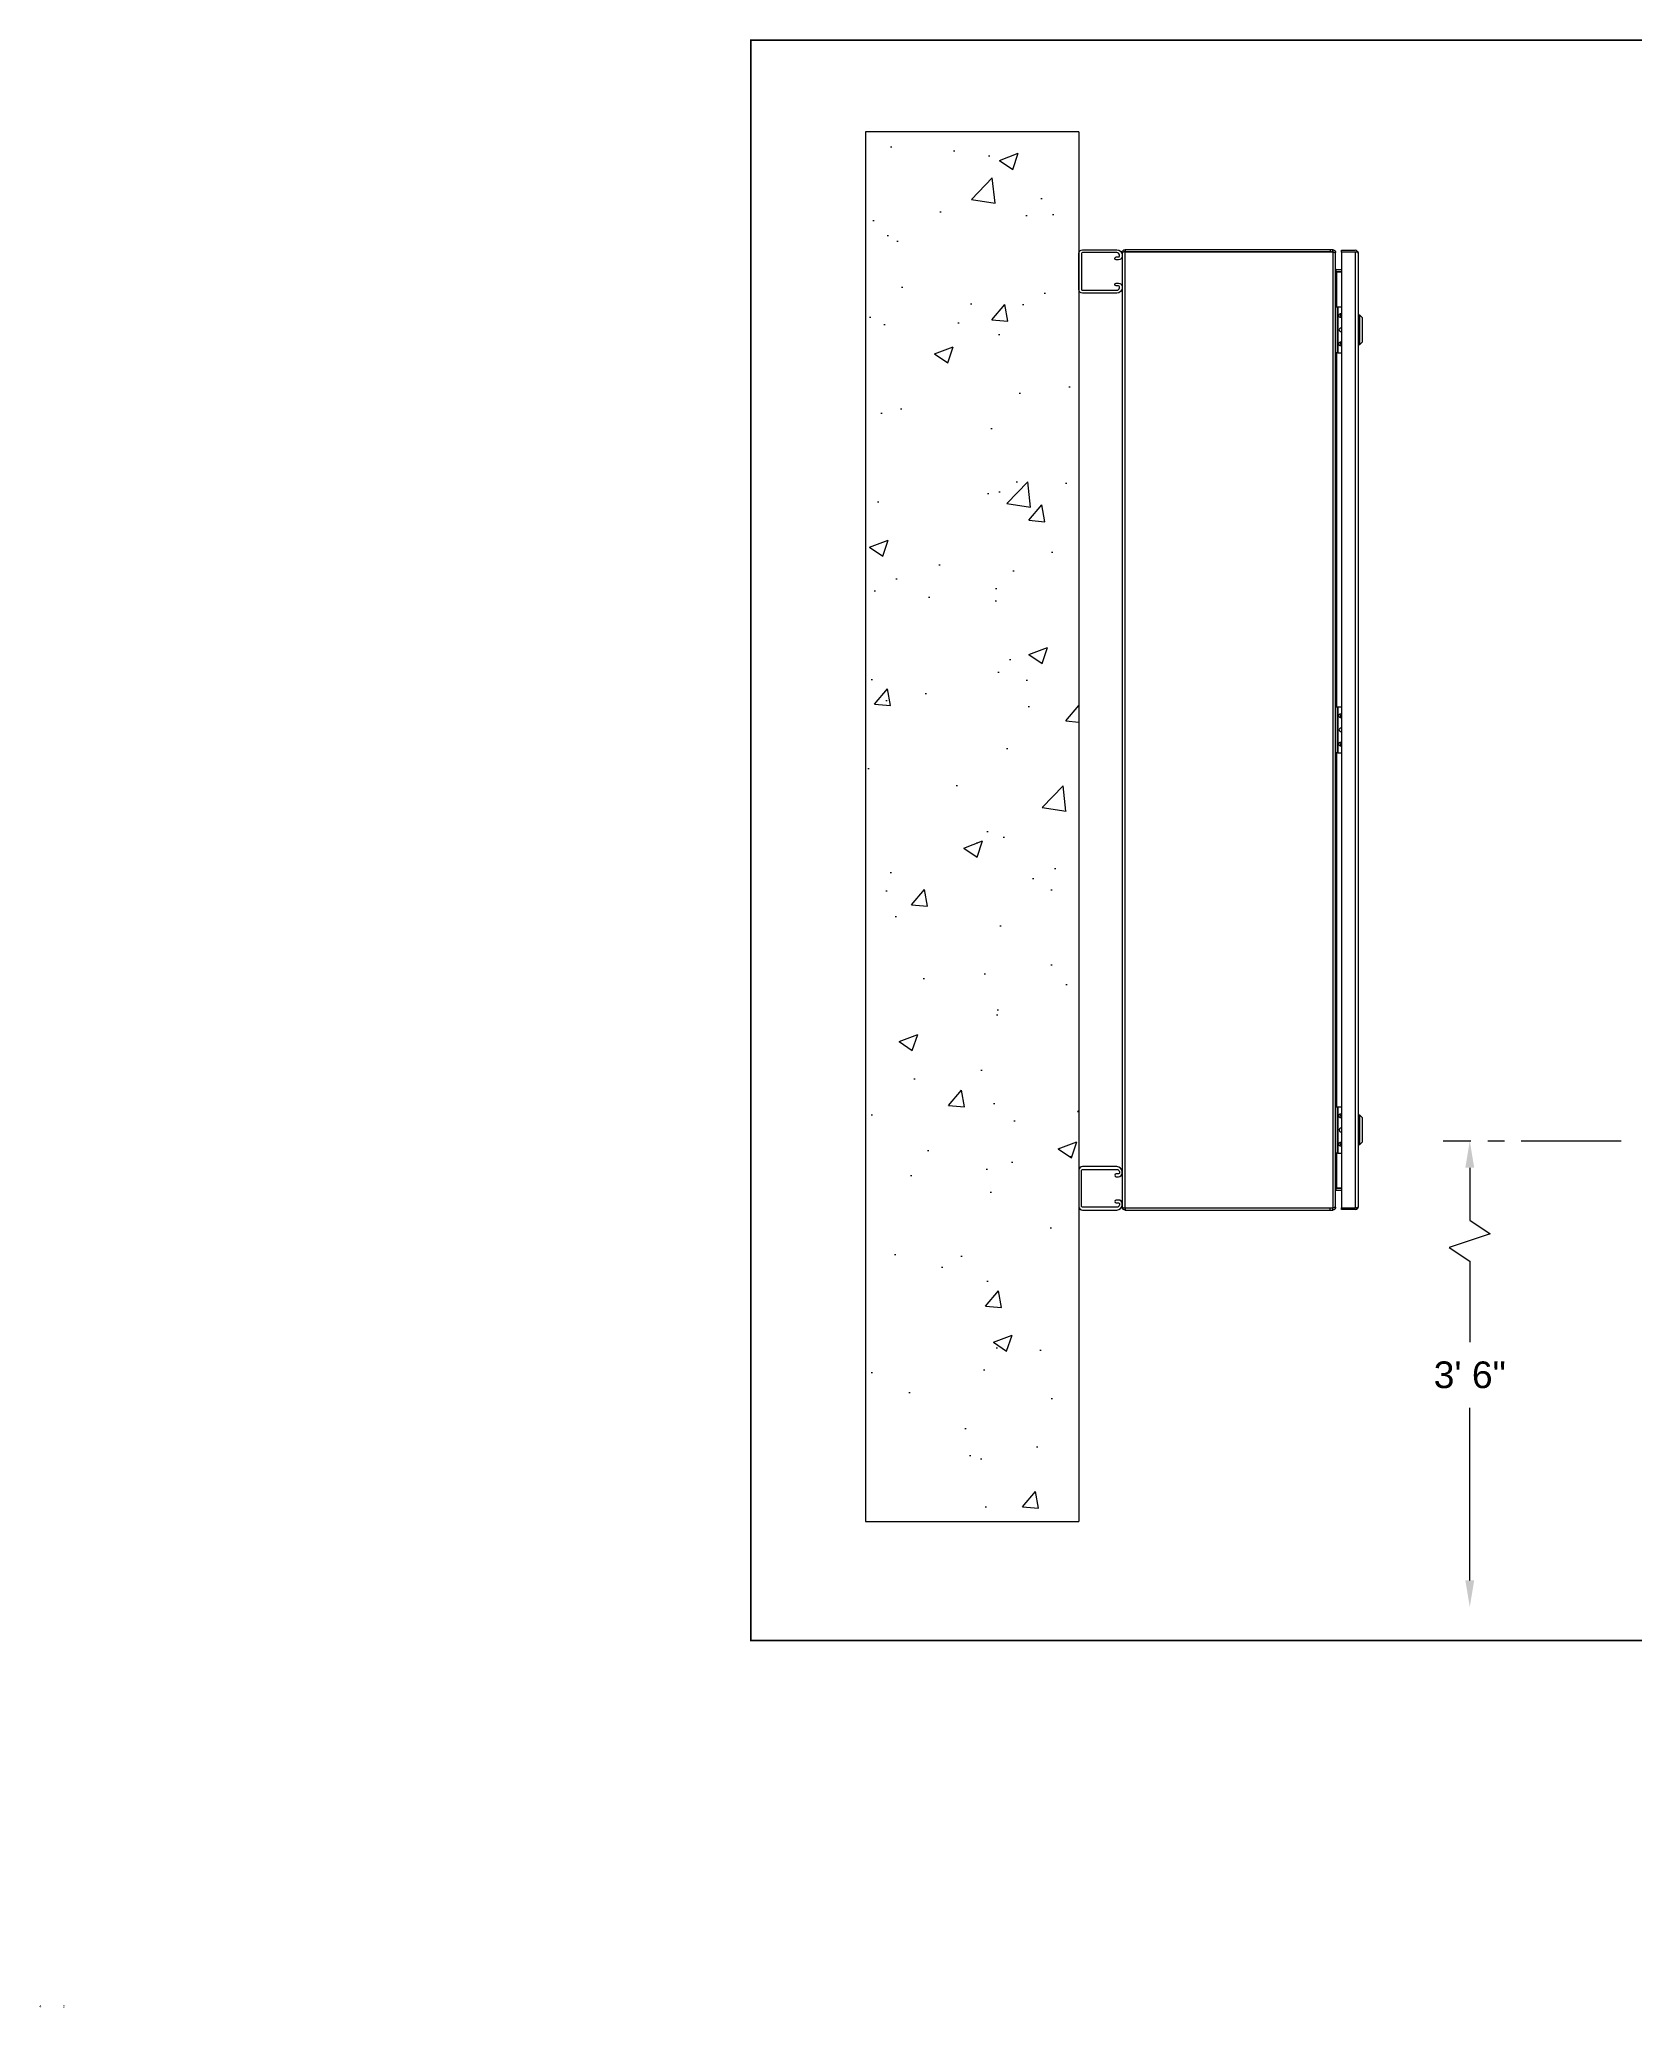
# Model space of a CAD drawing. Header units: inches. Extents: x -228 to 241, y -155 to 115.
# Drawn here: x -26.3 to 33.5, y -13.8 to 60 of the extents above; entities that cross this region are included whole.
import ezdxf
from ezdxf.enums import TextEntityAlignment as Align

# ---------------------------------------------------------------- set-up
doc = ezdxf.new("R2010")
doc.units = ezdxf.units.IN
doc.header["$MEASUREMENT"] = 0
doc.linetypes.add('CENTER2', pattern=[1.125, 0.75, -0.125, 0.125, -0.125])
for name, color, linetype in [('BORDER', 3, 'Continuous'), ('DIM', 1, 'Continuous'), ('PANEL', 150, 'Continuous'), ('PERMSTRUCT', 4, 'Continuous'), ('TEXT', 4, 'Continuous'), ('TXT', 4, 'Continuous'), ('UNISTRUT', 60, 'Continuous')]:
    doc.layers.add(name, color=color, linetype=linetype)
doc.styles.add('COMPLEX', font='COMPLEX')
doc.styles.get("Standard").update_dxf_attribs({"font": 'arial.ttf'})
doc.dimstyles.new('MEP', dxfattribs={"dimtxt": 0.125, "dimasz": 0.125, "dimexe": 0.125, "dimexo": 0.0625, "dimgap": 0.09, "dimtad": 0, "dimtih": 1, "dimtoh": 1, "dimdec": 5, "dimzin": 3, "dimdsep": 46, "dimlunit": 4, "dimtxsty": 'Standard', "dimcen": 0.125, "dimazin": 2, "dimtfac": 1, "dimtdec": 5, "dimtofl": 0, "dimtmove": 0, "dimatfit": 3, "dimfxl": 1, "dimfrac": 1, "dimtolj": 1, "dimtzin": 0, "dimarcsym": 0})

# ---------------------------------------------------------------- blocks, each defined once
blk = doc.blocks.new('P1000')
blk.add_lwpolyline([(0.7075, 0.13625, -0.41421356), (0.67625, 0.105), (-0.67625, 0.105, -0.41421356), (-0.7075, 0.13625), (-0.7075, 1.42625, -0.41421356), (-0.61375, 1.52), (-0.57375, 1.52, -0.41421356), (-0.5425, 1.48875), (-0.5425, 1.3965, 1), (-0.4375, 1.3965), (-0.4375, 1.48875, 0.41421356), (-0.57375, 1.625), (-0.61375, 1.625, 0.41421356), (-0.8125, 1.42625), (-0.8125, 0.13625, 0.41421356), (-0.67625, 0), (0.67625, 0, 0.41421356), (0.8125, 0.13625), (0.8125, 1.42625, 0.41421356), (0.61375, 1.625), (0.57375, 1.625, 0.41421356), (0.4375, 1.48875), (0.4375, 1.3965, 1), (0.5425, 1.3965), (0.5425, 1.48875, -0.41421356), (0.57375, 1.52), (0.61375, 1.52, -0.41421356), (0.7075, 1.42625)], format="xyb", close=True)
blk = doc.blocks.new('GE_Logo')
at = {"layer": 'BORDER', "linetype": 'Continuous'}
for p, q in [((0.0702, 0.0952), (0.0703, 0.0953)), ((-0.0166, 0.0782), (-0.0166, 0.0783)), ((-0.0054, 0.0227), (-0.0052, 0.0228)), ((0.0449, 0.0453), (0.0449, 0.0453)), ((0.0453, 0.0511), (0.0453, 0.0535)), ((0.0716, 0.0472), (0.0715, 0.0472)), ((0.075, 0.0883), (0.0762, 0.09)), ((0.0948, 0.0411), (0.095, 0.0412)), ((0.0178, -0.0135), (0.0182, -0.013)), ((0.0257, -0.0135), (0.028, -0.009))]:
    blk.add_line(p, q, dxfattribs=at)
for radius in [0.1034, 0.0925]:
    blk.add_circle((0.0552, 0.031), radius, dxfattribs=at)
for centre, radius, start, end in [((0.0411, 0.0677), 0.037, 125.32287, 201.25408), ((0.0056, 0.0809), 0.0333, 288.92881, 25.36724), ((0.0255, 0.0884), 0.0111, 120.4413, 121.16366), ((0.0263, 0.0846), 0.0148, 61.19517, 116.05425), ((0.0264, 0.089), 0.0111, 33.40125, 50.67688), ((0.1062, 0.0692), 0.0444, 142.87942, 191.81926), ((0.08, 0.0899), 0.0111, 151.38523, 152.13034), ((0.079, 0.0887), 0.0109, 348.84586, 142.66981), ((0.0174, -0.0082), 0.0384, 126.41517, 182.34573), ((0.0097, 0.0766), 0.0296, 175.89864, 258.12783), ((-0.0179, 0.0785), 0.00185, 161.42078, 173.7745), ((-0.0182, 0.0784), 0.00167, 54.20254, 153.91751), ((-0.0185, 0.0784), 0.00185, 359.10396, 46.95181), ((-0.0185, 0.0784), 0.00185, 46.98315, 47.03295), ((-0.0185, 0.0784), 0.00185, 47.18776, 47.18841), ((-0.0018, 0.0782), 0.0148, 180.17979, 203.60727), ((0.0093, 0.0801), 0.0259, 197.43752, 264.00046), ((0.0047, -0.0073), 0.0198, 155.23851, 210.77565), ((0.0132, -0.0072), 0.0277, 114.18677, 162.71572), ((0.0113, -0.0061), 0.0333, 105.06087, 119.83866), ((-0.0774, 0.2905), 0.2836, 286.23916, 289.03683), ((-0.0293, 0.1528), 0.1307, 284.14205, 300.04031), ((0.0056, 0.0772), 0.0296, 266.15871, 266.21314), ((0.0058, 0.0808), 0.0333, 266.30061, 267.0263), ((0.0056, 0.0809), 0.0333, 267.41894, 277.37216), ((0.0411, 0.0677), 0.037, 212.36185, 223.82971), ((0.0429, 0.0673), 0.0315, 130.10655, 201.04077), ((0.0014, 0.083), 0.0296, 294.13548, 12.66435), ((0.019, 0.0478), 0.0074, 231.6407, 232.66643), ((0.0217, 0.0504), 0.0111, 229.71657, 282.52837), ((-0.0032, 0.0914), 0.0715, 284.74962, 303.05195), ((0.0056, 0.0809), 0.0333, 288.91342, 288.91635), ((0.0216, 0.0514), 0.00555, 201.29664, 293.5599), ((-0.0881, 0.0544), 0.1258, 327.59331, 349.4998), ((0.0256, 0.0866), 0.00555, 31.11435, 121.89418), ((0.0085, 0.088), 0.0444, 290.07842, 295.30917), ((0.0021, 0.0946), 0.0592, 291.73602, 306.25775), ((0.0196, 0.0686), 0.0222, 290.70684, 318.32322), ((-0.0878, 0.0568), 0.1332, 330.25436, 350.76187), ((-0.0032, 0.0914), 0.0715, 303.23584, 303.24394), ((-0.0072, 0.0499), 0.0444, 346.82954, 356.05705), ((0.0508, 0.0509), 0.0148, 110.79738, 168.69883), ((-0.0351, 0.1563), 0.1443, 303.06903, 314.13875), ((-0.0293, 0.1528), 0.1307, 304.62103, 314.79984), ((-0.0878, 0.0568), 0.1332, 355.06882, 357.57333), ((-0.0878, 0.0568), 0.1332, 355.05169, 355.05175), ((0.035, 0.0641), 0.0148, 314.19211, 348.4615), ((0.0464, 0.0593), 0.00555, 91.16341, 99.12212), ((0.0458, 0.0611), 0.0037, 5.04259, 83.41577), ((0.0895, 0.0106), 0.0407, 116.04843, 258.27683), ((0.044, 0.0615), 0.00555, 356.38084, 359.64188), ((0.0911, 0.0105), 0.0333, 108.00702, 237.03808), ((0.0185, 0.1001), 0.0666, 314.73818, 315.81236), ((0.1003, 0.076), 0.0407, 213.36334, 225.0117), ((0.1007, 0.0702), 0.0315, 144.83416, 184.97), ((0.0316, 0.1076), 0.0555, 312.95802, 333.19313), ((0.0962, 0.0759), 0.0296, 213.61198, 239.75739), ((0.0282, 0.1102), 0.0666, 310.81871, 334.74841), ((0.0912, 0.0074), 0.0185, 141.41173, 231.41836), ((0.079, 0.0876), 0.0037, 153.33165, 153.40214), ((0.0965, 0.005), 0.0241, 43.03451, 148.12993), ((0.079, 0.0876), 0.0037, 69.01548, 139.30885), ((0.0911, 0.0084), 0.0111, 144.24687, 228.95729), ((0.0785, 0.0878), 0.0037, 54.37265, 60.52734), ((0.0769, 0.0867), 0.00555, 38.93639, 47.82326), ((0.098, 0.0831), 0.0444, 246.91753, 254.69021), ((0.0747, 0.0867), 0.0074, 327.79672, 28.59284), ((0.0849, 0.0172), 0.0333, 73.14221, 96.4863), ((0.0768, 0.0869), 0.00555, 36.40821, 36.56382), ((0.0961, 0.0027), 0.0185, 56.35046, 139.15811), ((0.0844, 0.0055), 0.00555, 264.24755, 349.80591), ((0.0928, 0.0058), 0.0074, 85.22315, 164.24657), ((0.0862, 0.0042), 0.0037, 5.76065, 96.91973), ((0.0887, 0.0623), 0.0222, 263.67145, 265.1954), ((0.0882, 0.0623), 0.0222, 266.40664, 287.18275), ((0.0713, 0.0887), 0.0185, 336.93984, 337.82043), ((0.0677, 0.0897), 0.0222, 339.10599, 351.93715), ((0.0894, 0.0029), 0.0111, 333.51323, 68.38874), ((0.0941, 0.0451), 0.00401, 282.72534, 84), ((0.0903, 0.0028), 0.0222, 319.62604, 43.68876), ((0.0841, 0.0037), 0.0352, 324.0508, 26.32255), ((-0.0025, -0.0108), 0.0185, 176.78554, 265.69889), ((0.0002, -0.0065), 0.0167, 221.24993, 235.32063), ((0, 0), 0.0222, 245.20707, 297.18406), ((-0.0027, 0.004), 0.0333, 267.87391, 328.40692), ((0.0006, 0.0003), 0.0222, 295.4989, 321.11482), ((0.0006, 0.0003), 0.0222, 322.88415, 323.05167), ((0.0861, 0.0091), 0.0296, 243.44391, 315.62936), ((0.0869, 0.0059), 0.0148, 241.09223, 327.2639), ((0.0829, 0.0136), 0.0426, 266.2008, 314.23206)]:
    blk.add_arc(centre, radius, start, end, dxfattribs=at)
at = {"layer": 'BORDER'}
blk.add_arc((0.0783, 0.0076), 0.037, 274.46575, 274.80518, dxfattribs=at)
at = {"layer": 'BORDER', "linetype": 'Continuous'}
blk.add_point((0.036, 0.0316), dxfattribs=at)
blk = doc.blocks.new('B-BORDER')
at = {"layer": 'BORDER'}
for p, q in [((34, 0.973), (28.487, 0.973)), ((28.487, 0.973), (28.487, 0.649)), ((28.649, 0.973), (28.649, 0.811)), ((29.003, 0.811), (29.003, 0.973)), ((33.506, 0.811), (33.506, 0.973)), ((34, 0.811), (28.487, 0.811)), ((34, 0.649), (28.487, 0.649)), ((28.487, 0.649), (28.487, 0)), ((29.627, 0.649), (29.627, 0.324)), ((30.768, 0.649), (30.768, 0.324)), ((30.768, 0.486), (28.487, 0.486)), ((34, 0.324), (28.487, 0.324)), ((32.03, 0.324), (32.03, 0)), ((33.564, 0.324), (33.564, 0))]:
    blk.add_line(p, q, dxfattribs=at)
at = {"layer": 'BORDER', "const_width": 0.01}
blk.add_lwpolyline([(34, 0), (34, 10), (18, 10), (18, 0), (34, 0)], dxfattribs=at)
at = {"layer": 'BORDER'}
blk.add_point((34, 10), dxfattribs=at)
at = {"layer": 'BORDER', "xscale": 1.297174118731785, "yscale": 1.297174118731785, "zscale": 1.297174118731785}
blk.add_blockref('GE_Logo', (32.142, 0.126), dxfattribs=at)
at = {"layer": 'BORDER'}
for s, height, p in [('REV', 0.05, (28.568, 0.892)), ('BY', 0.05, (28.826, 0.892)), ('DESCRIPTION', 0.05, (31.254, 0.892)), ('DATE', 0.05, (33.753, 0.892)), ('REVISIONS', 0.075, (31.244, 0.73))]:
    blk.add_text(s, height=height, dxfattribs=at).set_placement(p, align=Align.MIDDLE_CENTER)
for s, height, p in [('DRAWN BY:', 0.0486, (28.705, 0.583)), ('SHEET:', 0.0486, (29.755, 0.583)), ('TITLE', 0.0486, (30.872, 0.569)), ('CHECKED BY:', 0.04864, (28.739, 0.415)), ('DATE:', 0.0486, (29.738, 0.415)), ('REV:', 0.0486, (33.669, 0.245))]:
    blk.add_text(s, height=height, dxfattribs=at).set_placement(p, align=Align.CENTER)
blk.add_text('CAD FILE NAME:', height=0.04864, dxfattribs=at).set_placement((28.505, 0.246))
at = {"layer": 'BORDER', "style": 'COMPLEX'}
blk.add_text('GE APPLIANCES', height=0.08891, dxfattribs=at).set_placement((32.94, 0.165), align=Align.MIDDLE)
at = {"layer": 'TXT'}
for tag, height, p in [('DRAWN_BY', 0.075, (29.271, 0.558)), ('SHEET', 0.075, (30.472, 0.558)), ('DWG_TITLE', 0.075, (32.384, 0.486)), ('CHECKED_BY', 0.075, (29.271, 0.41)), ('DATE', 0.075, (30.472, 0.41)), ('REV', 0.125, (33.782, 0.108))]:
    blk.add_attdef(tag, text='', height=height, dxfattribs=at).set_placement(p, align=Align.MIDDLE_CENTER)
blk.add_attdef('FILENAME', (28.526, 0.086), '', height=0.075, dxfattribs=at)
blk = doc.blocks.new('*D38')
at = {"layer": 'Defpoints', "color": 0, "ltscale": 5, "transparency": 16777216}
for p in [(33.469, 18.728), (27.298, 1.254), (27.298, 1.254)]:
    blk.add_point(p, dxfattribs=at)
at = {"layer": 'DIM', "color": 0, "linetype": 'CENTER2', "lineweight": -2, "ltscale": 5, "transparency": 16777216}
blk.add_line((32.969, 18.728), (26.298, 18.728), dxfattribs=at)
at = {"layer": 'DIM', "color": 0, "lineweight": -2, "ltscale": 5, "transparency": 16777216}
for p, q in [((27.298, 17.728), (27.298, 15.761)), ((27.298, 15.761), (28.065, 15.25)), ((28.065, 15.25), (26.532, 14.74)), ((26.532, 14.74), (27.298, 14.229)), ((27.298, 14.229), (27.298, 11.187)), ((27.298, 2.254), (27.298, 8.726))]:
    blk.add_line(p, q, dxfattribs=at)
at = {"layer": 'DIM', "color": 0, "ltscale": 5, "transparency": 16777216}
for points in [[(27.132, 17.728), (27.465, 17.728), (27.298, 18.728)], [(27.132, 2.254), (27.465, 2.254), (27.298, 1.254)]]:
    blk.add_solid(points, dxfattribs=at)
at = {"layer": 'DIM', "color": 0, "ltscale": 5, "transparency": 16777216, "insert": (27.298, 9.957), "char_height": 1, "attachment_point": 5}
blk.add_mtext('\\A1;3\' 6"', dxfattribs=at)

msp = doc.modelspace()

# ---------------------------------------------------------------- hatches: boundary and pattern name
at = {"layer": 'PERMSTRUCT'}
h = msp.add_hatch(dxfattribs=at)
h.set_pattern_fill('AR-CONC', color=256, style=0)
h.set_pattern_definition([(50, (-16.7694, 0), (7.1726, -0.6275), [0.75, -8.25]), (355, (-16.769, 0), (-1.3875, 7.5219), [0.6, -6.6]), (100.451, (-16.1716, -0.052), (5.7851, 6.8944), [0.6374, -7.0114]), (46.184, (-16.769, 2), (10.6724, -1.6552), [1.125, -12.375]), (96.636, (-15.88, 1.862), (9.3466, 9.7412), [0.9561, -10.5171]), (351.184, (-16.769, 2), (9.3466, 9.7412), [0.9, -9.9]), (21, (-15.7694, 1.5), (5.96907, -4.0262), [0.75, -8.25]), (326, (-15.769, 1.5), (2.43315, 7.2515), [0.6, -6.6]), (71.451, (-15.272, 1.1645), (8.4022, 3.2253), [0.6374, -7.0114]), (37.5, (-16.7694, 0), (0.1216, 3.32894), [0, -6.52, 0, -6.7, 0, -6.625]), (7.5, (-16.7694, 0), (2.6307, 3.94412), [0, -3.82, 0, -6.37, 0, -2.525]), (327.5, (-18.9994, 0), (5.33822, -0.22555), [0, -2.5, 0, -7.8, 0, -10.35]), (317.5, (-19.9994, 0), (5.83186, 1.00105), [0, -3.25, 0, -5.18, 0, -7.35])])
h.paths.add_polyline_path([(12.645395, 56.563551), (4.645395, 56.563551), (4.645395, 4.466299), (12.645395, 4.466299)])

# ---------------------------------------------------------------- linework, layer by layer
at = {"layer": 'Defpoints'}
for p, q in [((4.645395, 56.563551), (4.645395, 4.466299)), ((12.645395, 56.563551), (4.645395, 56.563551)), ((4.645395, 4.466299), (12.645395, 4.466299))]:
    msp.add_line(p, q, dxfattribs=at)
at = {"layer": 'PANEL'}
for p, q in [((14.27036, 52.033418), (14.27036, 16.249416)), ((14.37836, 52.141417), (14.37836, 52.069417)), ((22.067315, 52.141417), (14.37836, 52.141417)), ((22.067315, 52.069417), (14.37836, 52.069417)), ((14.37836, 16.213528), (14.37836, 52.069306)), ((14.37836, 52.069306), (22.067315, 52.069306)), ((22.067315, 52.141417), (22.067315, 52.069417)), ((22.16236, 52.141417), (22.067315, 52.141417)), ((22.067315, 52.069417), (22.16236, 52.069417)), ((22.16236, 52.069417), (22.16236, 52.141417)), ((22.16236, 52.054476), (22.16236, 16.228358)), ((22.244286, 52.033418), (22.27036, 52.033418)), ((22.27036, 52.007344), (22.27036, 52.033418)), ((22.27036, 16.275065), (22.27036, 52.007769)), ((22.48736, 52.053417), (22.48736, 52.125418)), ((22.48736, 52.125418), (23.00436, 52.125418)), ((23.00436, 52.053417), (22.48736, 52.053417)), ((23.00436, 52.053338), (22.48736, 52.053338)), ((22.48736, 52.053338), (22.48736, 16.228495)), ((23.054937, 52.053528), (23.00436, 52.053528)), ((23.00436, 52.053338), (23.00436, 16.228495)), ((23.092255, 52.053338), (23.00436, 52.053338)), ((23.092255, 52.080174), (23.054937, 52.053528)), ((23.11236, 52.017828), (23.11236, 52.017607)), ((23.11236, 52.017417), (23.11236, 52.017638)), ((23.11236, 52.017607), (23.11236, 52.017465)), ((23.11236, 52.017417), (23.11236, 16.264416)), ((22.294875, 51.393299), (22.28105, 51.352223)), ((22.30636, 51.319005), (22.294875, 51.319005)), ((22.48736, 51.391417), (22.30636, 51.391417)), ((22.48736, 51.319417), (22.30636, 51.319417)), ((22.30636, 51.319005), (22.48736, 51.319005)), ((22.30636, 51.319005), (22.30636, 50.007917)), ((22.27036, 50.007917), (22.32736, 50.007917)), ((22.32736, 50.007917), (22.32736, 48.275917)), ((22.32736, 50.007917), (22.34836, 50.007917)), ((22.34836, 50.007917), (22.34836, 48.275917)), ((22.34836, 50.007917), (22.48736, 50.007917)), ((23.17236, 49.690418), (23.11236, 49.690418)), ((23.27236, 49.590417), (23.17236, 49.690418)), ((23.17236, 49.140417), (23.17236, 49.690418)), ((23.27236, 48.690417), (23.27236, 49.590417)), ((23.17236, 48.590417), (23.17236, 49.140417)), ((22.32736, 48.275917), (22.27036, 48.275917)), ((22.30636, 48.275917), (22.30636, 35.007917)), ((22.34836, 48.275917), (22.32736, 48.275917)), ((22.34836, 48.275917), (22.48736, 48.275917)), ((23.11236, 48.590417), (23.17236, 48.590417)), ((23.17236, 48.590417), (23.27236, 48.690417)), ((22.27036, 35.007917), (22.32736, 35.007917)), ((22.32736, 35.007917), (22.32736, 33.275917)), ((22.32736, 35.007917), (22.34836, 35.007917)), ((22.34836, 35.007917), (22.34836, 33.275917)), ((22.34836, 35.007917), (22.48736, 35.007917)), ((22.32736, 33.275917), (22.27036, 33.275917)), ((22.30636, 33.275917), (22.30636, 20.007916)), ((22.34836, 33.275917), (22.32736, 33.275917)), ((22.34836, 33.275917), (22.48736, 33.275917)), ((22.27036, 20.007916), (22.32736, 20.007916)), ((22.32736, 20.007916), (22.32736, 18.275917)), ((22.32736, 20.007916), (22.34836, 20.007916)), ((22.34836, 20.007916), (22.34836, 18.275917)), ((22.34836, 20.007916), (22.48736, 20.007916)), ((23.17236, 19.691417), (23.11236, 19.691417)), ((23.27236, 19.591417), (23.17236, 19.691417)), ((23.17236, 19.141416), (23.17236, 19.691417)), ((23.27236, 18.691416), (23.27236, 19.591417)), ((23.11236, 18.591417), (23.17236, 18.591417)), ((23.17236, 18.591417), (23.17236, 19.141416)), ((23.17236, 18.591417), (23.27236, 18.691416)), ((22.32736, 18.275917), (22.27036, 18.275917)), ((22.30636, 18.275917), (22.30636, 16.963828)), ((22.34836, 18.275917), (22.32736, 18.275917)), ((22.34836, 18.275917), (22.48736, 18.275917)), ((22.27036, 16.249416), (22.243038, 16.249416)), ((22.27036, 16.249416), (22.27036, 16.275065)), ((22.28105, 16.930611), (22.294875, 16.889535)), ((22.294875, 16.963828), (22.30636, 16.963828)), ((22.48736, 16.963828), (22.30636, 16.963828)), ((22.30636, 16.963417), (22.48736, 16.963417)), ((22.30636, 16.891417), (22.48736, 16.891417)), ((23.11236, 16.264197), (23.11236, 16.264416)), ((23.11236, 16.264416), (23.11236, 16.264226)), ((23.11236, 16.264226), (23.11236, 16.264007)), ((22.067315, 16.213528), (14.37836, 16.213528)), ((14.37836, 16.213416), (14.37836, 16.141417)), ((22.067315, 16.213416), (14.37836, 16.213416)), ((14.37836, 16.141417), (22.067315, 16.141417)), ((20.29211, 16.213528), (20.29211, 16.213416)), ((20.60461, 16.213416), (20.60461, 16.213528)), ((22.067315, 16.141417), (22.067315, 16.213416)), ((22.16236, 16.213416), (22.067315, 16.213416)), ((22.067315, 16.141417), (22.16236, 16.141417)), ((22.16236, 16.141417), (22.16236, 16.213416)), ((22.48736, 16.228495), (23.00436, 16.228495)), ((22.48736, 16.156417), (22.48736, 16.228416)), ((22.48736, 16.228416), (23.00436, 16.228416)), ((23.00436, 16.156417), (22.48736, 16.156417)), ((23.00436, 16.228495), (23.092255, 16.228495)), ((23.054937, 16.228305), (23.00436, 16.228305)), ((23.054937, 16.228305), (23.092255, 16.20166))]:
    msp.add_line(p, q, dxfattribs=at)
for centre, radius, start, end in [((22.067315, 51.757306), 0.312, 72.26406339, 90), ((23.00436, 52.017417), 0.108, 35.52652072, 90), ((22.30636, 51.427417), 0.108, 263.24597082, 270), ((22.30636, 51.427417), 0.036, 251.3966131, 270), ((22.46736, 49.67321), 0.022, 24.61997733, 335.38002267), ((22.46736, 49.141917), 0.068, 72.89536482, 287.10463518), ((22.46736, 48.610625), 0.022, 24.61997733, 335.38002267), ((22.46736, 34.67321), 0.022, 24.61997733, 335.38002267), ((22.46736, 34.141917), 0.068, 72.89536482, 287.10463518), ((22.46736, 33.610624), 0.022, 24.61997733, 335.38002267), ((22.46736, 19.141917), 0.068, 72.89536482, 287.10463518), ((22.46736, 19.673209), 0.022, 24.61997733, 335.38002267), ((22.46736, 18.610624), 0.022, 24.61997733, 335.38002267), ((22.30636, 16.855417), 0.108, 90, 96.75402919), ((22.30636, 16.855417), 0.036, 90, 108.60338709), ((22.067315, 16.525528), 0.312, 270, 287.73593661), ((23.00436, 16.264417), 0.108, 270, 324.47347928)]:
    msp.add_arc(centre, radius, start, end, dxfattribs=at)
for points, knots in [([(14.27036, 52.033418), (14.271538, 52.045468), (14.273928, 52.069927), (14.292839, 52.102695), (14.321087, 52.127438), (14.351511, 52.139801), (14.371119, 52.140981), (14.37836, 52.141417)], [0, 0, 0, 0, 0.213133402, 0.432590847, 0.652050972, 0.871511802, 1, 1, 1, 1]), ([(14.37836, 52.069306), (14.37123, 52.067798), (14.364213, 52.066313), (14.350409, 52.063336), (14.343552, 52.061827), (14.330483, 52.058835), (14.324283, 52.057354), (14.312553, 52.054371), (14.306995, 52.052858), (14.297031, 52.049878), (14.292563, 52.048397), (14.284679, 52.0454), (14.28131, 52.043895), (14.273224, 52.039434), (14.27036, 52.036434), (14.27036, 52.033417)], [0, 0, 0, 0, 0.125, 0.125, 0.25, 0.25, 0.375, 0.375, 0.5, 0.5, 0.625, 0.625, 0.75, 0.75, 1, 1, 1, 1]), ([(22.16236, 52.141417), (22.169663, 52.141417), (22.176829, 52.140684), (22.190892, 52.137827), (22.197861, 52.135668), (22.211075, 52.130073), (22.217321, 52.126659), (22.229095, 52.11863), (22.234627, 52.113986), (22.244497, 52.103896), (22.248903, 52.098412), (22.256636, 52.086578), (22.259886, 52.080331), (22.267685, 52.061041), (22.27036, 52.047172), (22.27036, 52.033417)], [0, 0, 0, 0, 0.125, 0.125, 0.25, 0.25, 0.375, 0.375, 0.5, 0.5, 0.625, 0.625, 0.75, 0.75, 1, 1, 1, 1]), ([(22.16236, 52.069417), (22.167713, 52.068684), (22.177602, 52.06733), (22.189093, 52.058807), (22.193073, 52.051779), (22.19517, 52.048076)], [0, 0, 0, 0, 0.358172289, 0.661797397, 1, 1, 1, 1]), ([(22.27036, 52.007769), (22.269296, 52.012147), (22.267056, 52.021373), (22.248171, 52.032933), (22.218822, 52.042942), (22.188217, 52.049873), (22.168979, 52.053298), (22.16236, 52.054476)], [0, 0, 0, 0, 0.209542897, 0.441485789, 0.666196562, 0.885164447, 1, 1, 1, 1]), ([(23.092255, 52.080174), (23.095886, 52.074426), (23.103146, 52.062933), (23.110586, 52.041782), (23.111724, 52.02641), (23.11236, 52.017828)], [0, 0, 0, 0, 0.3064259275, 0.6127477556, 1, 1, 1, 1]), ([(23.11236, 52.017638), (23.111948, 52.021283), (23.111126, 52.028573), (23.104809, 52.040468), (23.096753, 52.048727), (23.092255, 52.053338)], [0, 0, 0, 0, 0.30642666, 0.612745307, 1, 1, 1, 1]), ([(22.294875, 51.393299), (22.288043, 51.397011), (22.274377, 51.404437), (22.271699, 51.419757), (22.27036, 51.427418)], [0, 0, 0, 0, 0.49999842, 1, 1, 1, 1]), ([(22.27036, 51.404299), (22.271699, 51.390083), (22.274378, 51.361652), (22.288043, 51.333221), (22.294875, 51.319005)], [0, 0, 0, 0, 0.49999724, 1, 1, 1, 1]), ([(22.48736, 49.600619), (22.480732, 49.598885), (22.464782, 49.594715), (22.44289, 49.599787), (22.425115, 49.608852), (22.412969, 49.618817), (22.403031, 49.630952), (22.393818, 49.648764), (22.3891, 49.67321), (22.393817, 49.697648), (22.403027, 49.715463), (22.412959, 49.727593), (22.425109, 49.737563), (22.442883, 49.74663), (22.464782, 49.751706), (22.480732, 49.747534), (22.48736, 49.745801)], [0, 0, 0, 0, 0.072750382, 0.175051966, 0.230673561, 0.286374704, 0.341999295, 0.397696975, 0.49999856, 0.602300144, 0.657926426, 0.713626244, 0.769247886, 0.824946463, 0.927248833, 1, 1, 1, 1]), ([(22.48736, 48.538033), (22.480732, 48.5363), (22.464782, 48.53213), (22.44289, 48.537202), (22.425115, 48.546267), (22.412969, 48.556232), (22.403031, 48.568366), (22.393818, 48.586179), (22.3891, 48.610624), (22.393817, 48.635063), (22.403027, 48.652877), (22.412959, 48.665008), (22.42511, 48.674978), (22.442883, 48.684047), (22.464782, 48.68912), (22.480732, 48.684949), (22.48736, 48.683215)], [0, 0, 0, 0, 0.072750299, 0.175051766, 0.230673297, 0.286374377, 0.341998904, 0.397696521, 0.499997988, 0.602299456, 0.657925673, 0.713625428, 0.769247007, 0.824947448, 0.927248916, 1, 1, 1, 1]), ([(22.48736, 34.600619), (22.480732, 34.598885), (22.464782, 34.594714), (22.44289, 34.599787), (22.425116, 34.608852), (22.412969, 34.618817), (22.403031, 34.630951), (22.393818, 34.648764), (22.3891, 34.67321), (22.393817, 34.697648), (22.403027, 34.715462), (22.412959, 34.727592), (22.425109, 34.737563), (22.442883, 34.746631), (22.464782, 34.751705), (22.480732, 34.747534), (22.48736, 34.745801)], [0, 0, 0, 0, 0.0727506776, 0.1750523866, 0.2306748859, 0.2863744572, 0.3419982373, 0.3976978958, 0.4999998682, 0.6023019693, 0.6579258085, 0.7136253237, 0.7692484574, 0.824947638, 0.927249347, 1, 1, 1, 1]), ([(22.48736, 33.538033), (22.480732, 33.5363), (22.464782, 33.532129), (22.44289, 33.537201), (22.425116, 33.546267), (22.412969, 33.556231), (22.403031, 33.568366), (22.393818, 33.586179), (22.3891, 33.610624), (22.393817, 33.635063), (22.403027, 33.652877), (22.412959, 33.665007), (22.425109, 33.674978), (22.442883, 33.684045), (22.464782, 33.689119), (22.480732, 33.684949), (22.48736, 33.683215)], [0, 0, 0, 0, 0.072750656, 0.17505237, 0.230674872, 0.286374446, 0.341998229, 0.397697774, 0.49999988, 0.602301857, 0.657925815, 0.713625333, 0.769248386, 0.82494763, 0.927249344, 1, 1, 1, 1]), ([(22.48736, 19.600618), (22.480732, 19.598885), (22.464782, 19.594715), (22.44289, 19.599787), (22.425115, 19.608852), (22.41297, 19.618817), (22.403031, 19.63095), (22.393818, 19.648764), (22.3891, 19.673209), (22.393817, 19.697647), (22.403027, 19.715461), (22.412959, 19.727592), (22.425109, 19.737563), (22.442883, 19.74663), (22.464782, 19.751704), (22.480732, 19.747533), (22.48736, 19.7458)], [0, 0, 0, 0, 0.072750539, 0.175052346, 0.230674061, 0.286375325, 0.341996789, 0.397698312, 0.500000119, 0.602301925, 0.657924604, 0.713624544, 0.769248957, 0.824947654, 0.927249461, 1, 1, 1, 1]), ([(22.48736, 18.538033), (22.480732, 18.5363), (22.464782, 18.532129), (22.44289, 18.537202), (22.425115, 18.546266), (22.41297, 18.556231), (22.403031, 18.568365), (22.393818, 18.586179), (22.3891, 18.610624), (22.393817, 18.635062), (22.403026, 18.652877), (22.41296, 18.665006), (22.425109, 18.674978), (22.442883, 18.684044), (22.464782, 18.689118), (22.480732, 18.684948), (22.48736, 18.683215)], [0, 0, 0, 0, 0.072750505, 0.175052263, 0.230673952, 0.28637519, 0.341996627, 0.397698124, 0.499999881, 0.602301639, 0.657928015, 0.713624679, 0.769249066, 0.824947737, 0.927249495, 1, 1, 1, 1]), ([(14.27036, 16.249417), (14.27036, 16.247908), (14.271059, 16.246424), (14.273802, 16.243446), (14.275879, 16.241938), (14.281294, 16.238945), (14.284608, 16.237465), (14.292435, 16.234482), (14.296992, 16.232968), (14.306951, 16.229988), (14.312382, 16.228508), (14.324156, 16.22551), (14.330457, 16.224006), (14.349935, 16.219544), (14.3641, 16.216545), (14.37836, 16.213528)], [0, 0, 0, 0, 0.125, 0.125, 0.25, 0.25, 0.375, 0.375, 0.5, 0.5, 0.625, 0.625, 0.75, 0.75, 1, 1, 1, 1]), ([(14.37836, 16.141417), (14.366309, 16.142594), (14.34185, 16.144985), (14.309082, 16.163895), (14.284339, 16.192143), (14.271976, 16.222567), (14.270796, 16.242176), (14.27036, 16.249416)], [0, 0, 0, 0, 0.213135723, 0.432592472, 0.65205188, 0.871512688, 1, 1, 1, 1]), ([(22.16236, 16.228358), (22.174501, 16.230578), (22.198936, 16.235047), (22.231385, 16.24364), (22.255956, 16.253884), (22.268629, 16.264471), (22.269875, 16.272095), (22.27036, 16.275065)], [0, 0, 0, 0, 0.21002107, 0.422671538, 0.638733415, 0.85927515, 1, 1, 1, 1]), ([(22.27036, 16.249417), (22.27036, 16.242537), (22.269707, 16.235708), (22.267099, 16.222192), (22.265112, 16.215438), (22.259891, 16.20251), (22.256675, 16.196334), (22.249027, 16.184594), (22.244539, 16.178986), (22.23466, 16.168877), (22.22925, 16.164325), (22.217482, 16.156269), (22.21111, 16.152781), (22.191396, 16.144418), (22.176971, 16.141417), (22.16236, 16.141417)], [0, 0, 0, 0, 0.125, 0.125, 0.25, 0.25, 0.375, 0.375, 0.5, 0.5, 0.625, 0.625, 0.75, 0.75, 1, 1, 1, 1]), ([(22.194788, 16.234899), (22.194632, 16.234166), (22.193557, 16.229121), (22.185336, 16.22066), (22.173525, 16.214183), (22.165055, 16.213602), (22.16236, 16.213416)], [0, 0, 0, 0, 0.064313146, 0.442426545, 0.822591461, 1, 1, 1, 1]), ([(22.294875, 16.963828), (22.288043, 16.949613), (22.274378, 16.921182), (22.271699, 16.892751), (22.27036, 16.878535)], [0, 0, 0, 0, 0.50000276, 1, 1, 1, 1]), ([(22.27036, 16.855416), (22.271699, 16.863076), (22.274377, 16.878397), (22.288043, 16.885822), (22.294875, 16.889535)], [0, 0, 0, 0, 0.50000158, 1, 1, 1, 1]), ([(23.092255, 16.228495), (23.095886, 16.232141), (23.103145, 16.239432), (23.110586, 16.251327), (23.111724, 16.259585), (23.11236, 16.264197)], [0, 0, 0, 0, 0.30643329, 0.612747755, 1, 1, 1, 1]), ([(23.11236, 16.264007), (23.111948, 16.257221), (23.111127, 16.243651), (23.104809, 16.222138), (23.096753, 16.208997), (23.092255, 16.20166)], [0, 0, 0, 0, 0.306431766, 0.612748158, 1, 1, 1, 1])]:
    msp.add_open_spline(points, degree=3, knots=knots, dxfattribs=at)
at = {"layer": 'PERMSTRUCT'}
msp.add_line((12.645395, 56.563551), (12.645395, 4.466299), dxfattribs=at)

# ---------------------------------------------------------------- block references
at = {"layer": 'DIM'}
ref = msp.add_blockref('B-BORDER', (-107.644167, 0), dxfattribs=dict(at, xscale=6, yscale=6, zscale=6))
ref.add_attrib('DRAWN_BY', 'RTE', dxfattribs={"layer": 'TXT', "height": 0.45}).set_placement((67.983571, 3.345494), align=Align.MIDDLE_CENTER)
ref.add_attrib('FILENAME', 'WILT CONTROL CABINET.DWG', (63.514114, 0.518613), dxfattribs={"layer": 'TXT', "height": 0.45})
ref.add_attrib('SHEET', 'X OF X', dxfattribs={"layer": 'TXT', "height": 0.45}).set_placement((75.1893, 3.345494), align=Align.MIDDLE_CENTER)
ref.add_attrib('DATE', '2/17/11', dxfattribs={"layer": 'TXT', "height": 0.45}).set_placement((75.1893, 2.458807), align=Align.MIDDLE_CENTER)
ref.add_attrib('DWG_TITLE_001', 'AP1 - 3RD FLOOR DRYER LAB - WILT CONTROL CABINET', (78.020592, 3.072479), dxfattribs={"layer": 'TXT', "height": 0.45})
ref.add_attrib('REV', 'A', dxfattribs={"layer": 'TXT', "height": 0.75}).set_placement((95.048737, 0.645946), align=Align.MIDDLE_CENTER)
ref.add_attrib('DWG_TITLE_002', 'INSTALLATION DETAILS', (83.013566, 2.314498), dxfattribs={"layer": 'TXT', "height": 0.45})
at = {"layer": 'UNISTRUT', "xscale": -1, "rotation": 270}
msp.add_blockref('P1000', (12.645395, 51.328917), dxfattribs=at)
at = {"layer": 'UNISTRUT', "rotation": 270}
msp.add_blockref('P1000', (12.645395, 16.953917), dxfattribs=at)

# ---------------------------------------------------------------- texts
at = {"layer": 'TEXT'}
for s, p in [('4', (-26.275243, -13.710853)), ('3', (-25.400243, -13.710853))]:
    msp.add_text(s, height=0.1, dxfattribs=at).set_placement(p, align=Align.MIDDLE)

# ---------------------------------------------------------------- dimensions: what is measured, and where the dimension line sits
at = {"layer": 'DIM', "ltscale": 5}
dim = msp.add_linear_dim(base=(27.298234, 1.253515), p1=(33.468973, 18.728358), p2=(27.298234, 1.253515), angle=90, text='3\' 6"', dimstyle='MEP', override={"dimscale": 8, "dimse2": 1}, dxfattribs=at)
dim.commit()
dim.dimension.update_dxf_attribs({"geometry": '*D38', "text_midpoint": (27.298234, 9.956559), "dimtype": 160})

doc.saveas('drawing.dxf')
